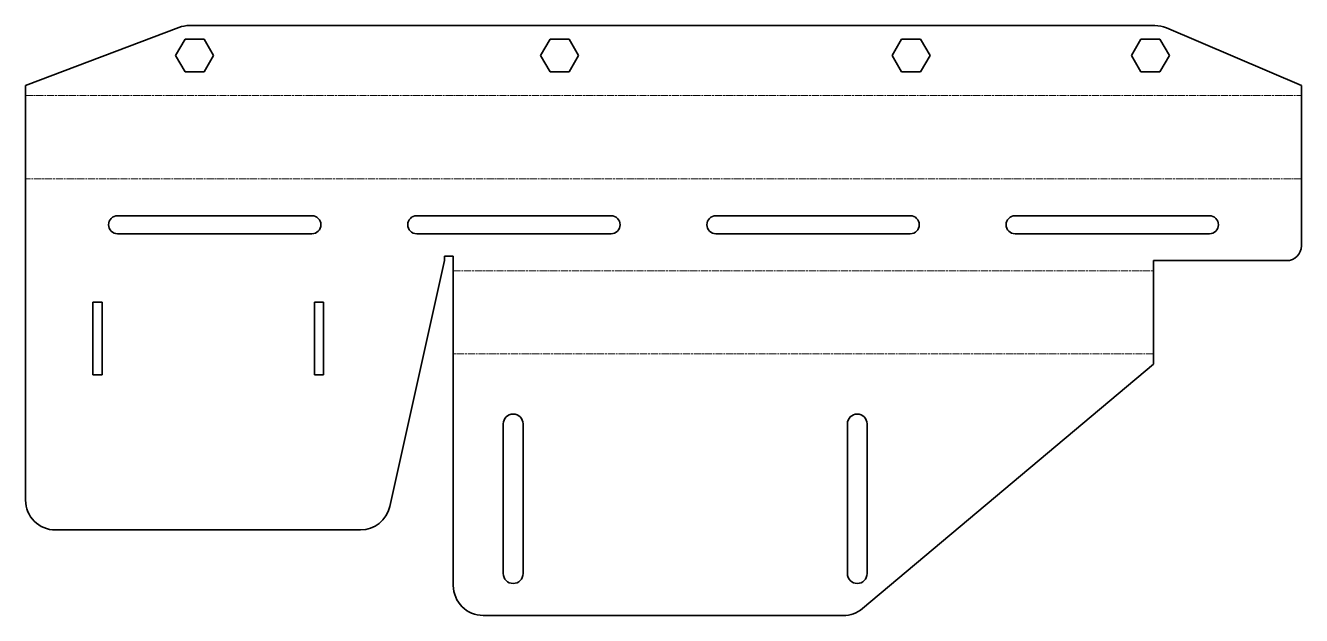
# Model space of a CAD drawing. Header units: millimetres. Extents: x 0 to 426, y 0 to 197.
import ezdxf

# ---------------------------------------------------------------- set-up
doc = ezdxf.new("R2010")
doc.units = ezdxf.units.MM
doc.linetypes.add('Chain', pattern=[13.68, 9.12, -1.14, 2.28, -1.14])
doc.layers.add('SIMUMAK Bend Centerline (ISO)', color=7, linetype='Chain', lineweight=9)
doc.layers.add('SIMUMAK Visible (ISO)', color=7, linetype='Continuous', lineweight=35)

# ---------------------------------------------------------------- blocks, each defined once
blk = doc.blocks.new('SIL-026-URSI-04_Chapas_7_SIL-026-URSI-04 (desplegada)')
at = {"layer": 'SIMUMAK Bend Centerline (ISO)', "ltscale": 0.263158}
for p, q in [((-213.25, 75.18), (213.25, 75.18)), ((213.25, 47.39), (-213.25, 47.39)), ((-70.25, 16.61), (163.75, 16.61)), ((163.75, -11.18), (-70.25, -11.18))]:
    blk.add_line(p, q, dxfattribs=at)
at = {"layer": 'SIMUMAK Visible (ISO)'}
for p, q in [((164.21, 98.57), (-158.43, 98.57)), ((-161.96, 97.93), (-213.25, 78.57)), ((-163.1, 88.57), (-159.93, 94.07)), ((-159.93, 94.07), (-153.57, 94.07)), ((-153.57, 94.07), (-150.4, 88.57)), ((-41.1, 88.57), (-37.93, 94.07)), ((-37.93, 94.07), (-31.57, 94.07)), ((-31.57, 94.07), (-28.4, 88.57)), ((76.4, 88.57), (79.57, 94.07)), ((79.57, 94.07), (85.93, 94.07)), ((85.93, 94.07), (89.1, 88.57)), ((156.4, 88.57), (159.57, 94.07)), ((159.57, 94.07), (165.93, 94.07)), ((165.93, 94.07), (169.1, 88.57)), ((213.25, 78.57), (168.13, 97.77)), ((-159.93, 83.07), (-163.1, 88.57)), ((-150.4, 88.57), (-153.57, 83.07)), ((-37.93, 83.07), (-41.1, 88.57)), ((-28.4, 88.57), (-31.57, 83.07)), ((79.57, 83.07), (76.4, 88.57)), ((89.1, 88.57), (85.93, 83.07)), ((159.57, 83.07), (156.4, 88.57)), ((169.1, 88.57), (165.93, 83.07)), ((-153.57, 83.07), (-159.93, 83.07)), ((-31.57, 83.07), (-37.93, 83.07)), ((85.93, 83.07), (79.57, 83.07)), ((165.93, 83.07), (159.57, 83.07)), ((-213.25, 78.57), (-213.25, -60)), ((213.25, 78.57), (213.25, 25)), ((-182.5, 35), (-117.5, 35)), ((-82.5, 35), (-17.5, 35)), ((17.5, 35), (82.5, 35)), ((117.5, 35), (182.5, 35)), ((-117.5, 29), (-182.5, 29)), ((-17.5, 29), (-82.5, 29)), ((82.5, 29), (17.5, 29)), ((182.5, 29), (117.5, 29)), ((-73.25, 21.5), (-70.25, 21.5)), ((-73.25, 20), (-73.25, 21.5)), ((-70.25, -88.57), (-70.25, 21.5)), ((-91.51, -62.17), (-73.25, 20)), ((163.75, -14.57), (163.75, 20)), ((163.75, 20), (208.25, 20)), ((-190.75, 6.1), (-187.65, 6.1)), ((-190.75, -18.1), (-190.75, 6.1)), ((-187.65, 6.1), (-187.65, -18.1)), ((-116.7, 6.1), (-113.6, 6.1)), ((-116.7, -18.1), (-116.7, 6.1)), ((-113.6, 6.1), (-113.6, -18.1)), ((66.54, -96.23), (163.75, -14.57)), ((-187.65, -18.1), (-190.75, -18.1)), ((-113.6, -18.1), (-116.7, -18.1)), ((-53.55, -84.57), (-53.55, -34.57)), ((-46.95, -34.57), (-46.95, -84.57)), ((61.45, -84.57), (61.45, -34.57)), ((68.05, -34.57), (68.05, -84.57)), ((-203.25, -70), (-101.27, -70)), ((-60.25, -98.57), (60.11, -98.57))]:
    blk.add_line(p, q, dxfattribs=at)
at = {"layer": 'SIMUMAK Visible (ISO)', "extrusion": (0, 0, -1)}
for centre, radius, start, end in [((158.43, 88.57), 10, 69.3256, 90), ((-164.21, 88.57), 10, 90, 113.0513), ((182.5, 32), 3, 270, 90), ((117.5, 32), 3, 90, 270), ((82.5, 32), 3, 270, 90), ((17.5, 32), 3, 90, 270), ((-17.5, 32), 3, 270, 90), ((-82.5, 32), 3, 90, 270), ((-117.5, 32), 3, 270, 90), ((-182.5, 32), 3, 90, 270), ((-208.25, 25), 5, 180, 270), ((50.25, -34.57), 3.3, 360, 180), ((-64.75, -34.57), 3.3, 0, 180), ((203.25, -60), 10, 270, 0), ((101.27, -60), 10, 192.5288, 270), ((50.25, -84.57), 3.3, 180, 0), ((-64.75, -84.57), 3.3, 180, 0), ((60.25, -88.57), 10, 270, 0), ((-60.11, -88.57), 10, 229.9697, 270)]:
    blk.add_arc(centre, radius, start, end, dxfattribs=at)

msp = doc.modelspace()

# ---------------------------------------------------------------- block references
msp.add_blockref('SIL-026-URSI-04_Chapas_7_SIL-026-URSI-04 (desplegada)', (213.25, 98.57))

doc.saveas('drawing.dxf')
